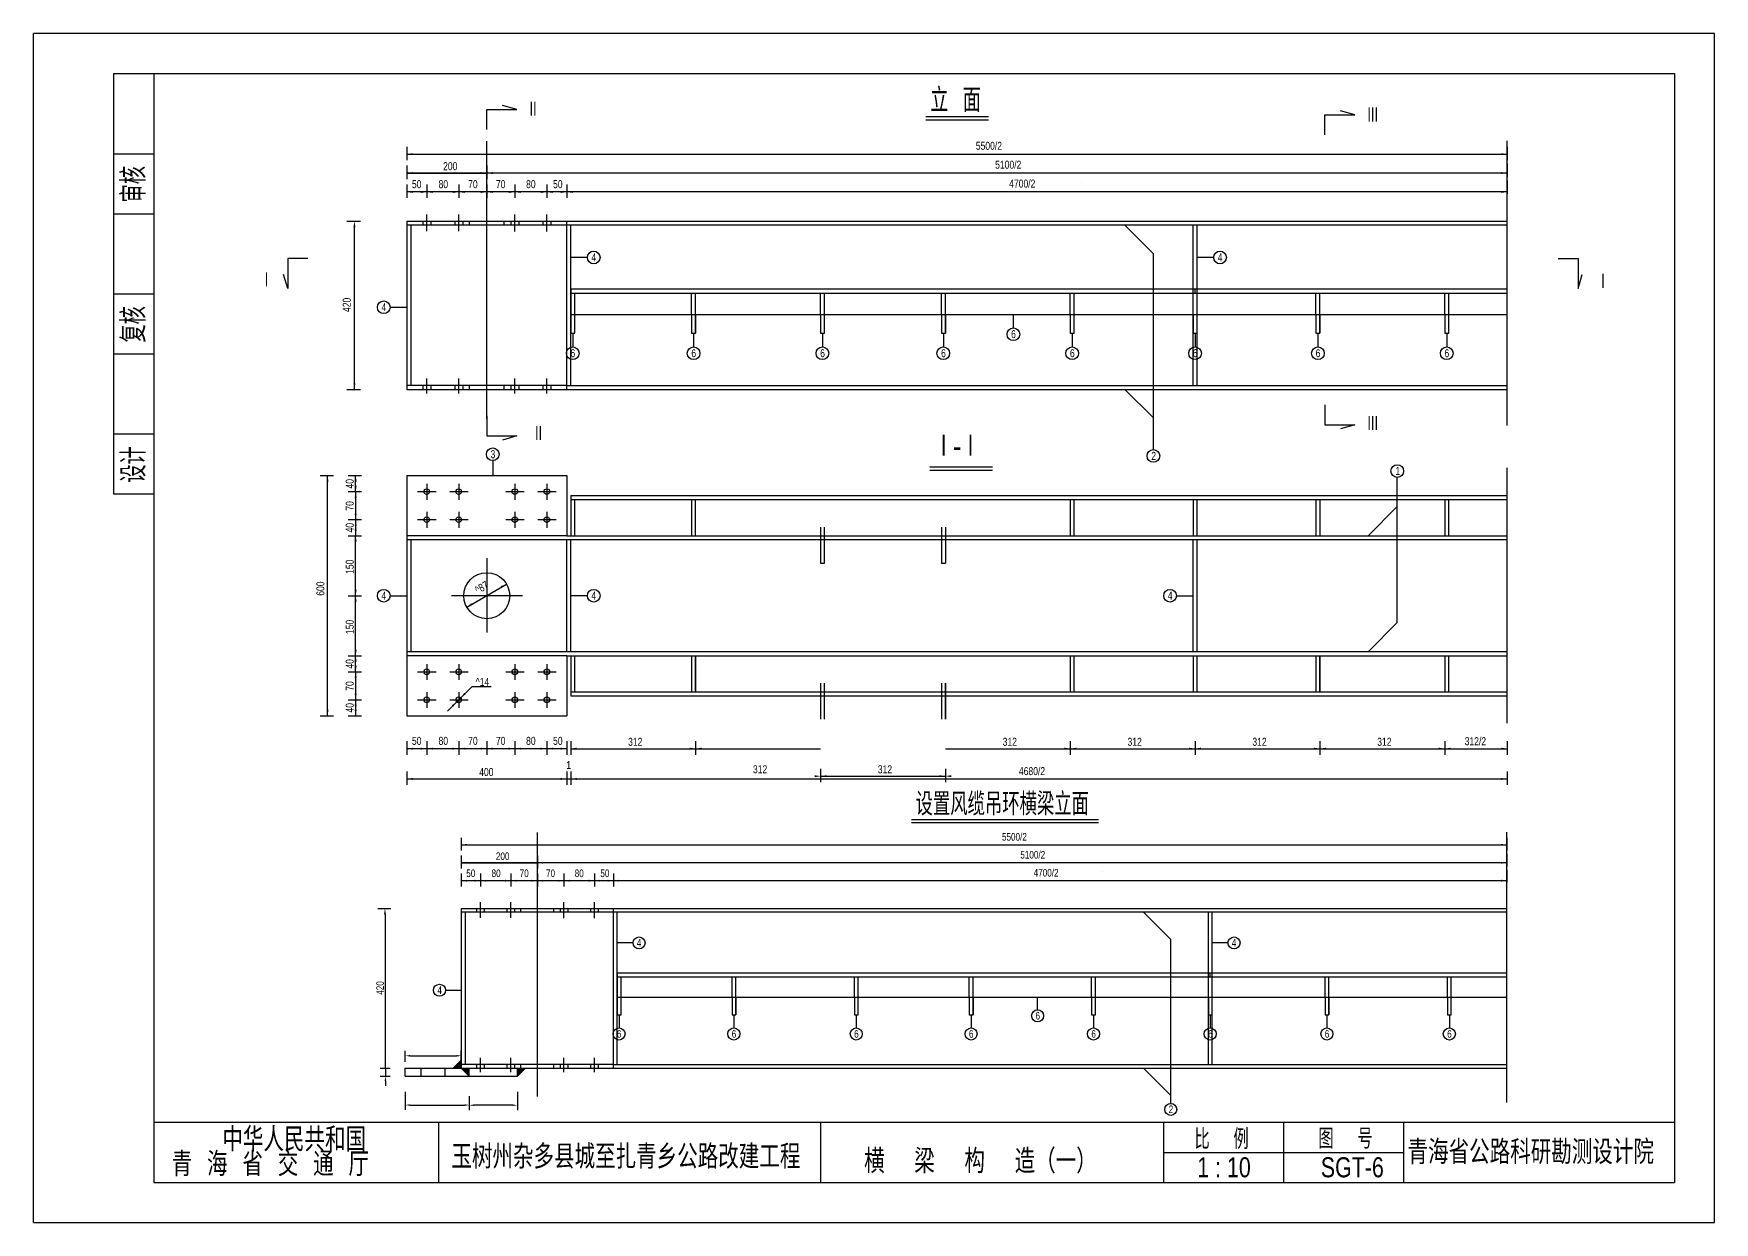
# Model space of a CAD drawing. Extents: x -1031 to 12639, y -595 to 6078.
# Drawn here: x -961 to 3239, y 3108 to 6078 of the extents above; entities that cross this region are included whole.
import ezdxf
from ezdxf.enums import TextEntityAlignment as Align

# ---------------------------------------------------------------- set-up
doc = ezdxf.new("R2010")
doc.units = 0
doc.header["$MEASUREMENT"] = 0
doc.layers.get('0').update_dxf_attribs({"linetype": 'CONTINUOUS'})
doc.layers.get('DEFPOINTS').update_dxf_attribs({"linetype": 'CONTINUOUS'})
doc.layers.add('LAYER2', color=2, linetype='CONTINUOUS')
doc.styles.add('GGX1', font='romanc.shx', dxfattribs={"width": 0.9, "bigfont": 'dk.shx'})
doc.styles.get("Standard").update_dxf_attribs({"font": 'txt.shx', "width": 0.8, "bigfont": 'dk.shx'})
doc.styles.add('STYLE1', font='stxt.shx', dxfattribs={"width": 0.8, "bigfont": 'dk.shx'})
doc.dimstyles.new('JYG', dxfattribs={"dimtxt": 4, "dimasz": 3, "dimexe": 3, "dimexo": 4, "dimgap": 1, "dimtad": 1, "dimtxsty": 'Standard', "dimcen": 2.5, "dimclrd": 2, "dimclre": 2, "dimclrt": 2, "dimadec": 0, "dimazin": 0, "dimtfac": 1, "dimtmove": 0, "dimatfit": 3, "dimfxl": 0, "dimarcsym": 0})

# ---------------------------------------------------------------- blocks, each defined once
blk = doc.blocks.new('*D17')
at = {"color": 2, "lineweight": -2}
for p, q in [((-32.3, 3509.2), (-32.3, 3536.3)), ((107.7, 3509.2), (107.7, 3536.3)), ((-20.3, 3524.3), (95.7, 3524.3))]:
    blk.add_line(p, q, dxfattribs=at)
at = {"color": 2}
for points in [[(-20.3, 3526.3), (-20.3, 3522.3), (-32.3, 3524.3)], [(95.7, 3526.3), (95.7, 3522.3), (107.7, 3524.3)]]:
    blk.add_solid(points, dxfattribs=at)
at = {"layer": 'DEFPOINTS', "color": 0}
for p in [(-32.3, 3493.2), (107.7, 3524.3), (107.7, 3493.2)]:
    blk.add_point(p, dxfattribs=at)
blk = doc.blocks.new('*D18')
at = {"color": 2, "lineweight": -2}
for p, q in [((-32.3, 3434.6), (-32.3, 3389.2)), ((127.7, 3423.2), (127.7, 3389.2)), ((-20.3, 3401.2), (115.7, 3401.2))]:
    blk.add_line(p, q, dxfattribs=at)
at = {"color": 2}
for points in [[(-20.3, 3403.2), (-20.3, 3399.2), (-32.3, 3401.2)], [(115.7, 3403.2), (115.7, 3399.2), (127.7, 3401.2)]]:
    blk.add_solid(points, dxfattribs=at)
at = {"layer": 'DEFPOINTS', "color": 0}
for p in [(-32.3, 3450.6), (127.7, 3439.2), (127.7, 3401.2)]:
    blk.add_point(p, dxfattribs=at)
blk = doc.blocks.new('*D19')
at = {"color": 2, "lineweight": -2}
for p, q in [((-95.5, 3493.2), (-70, 3493.2)), ((-82, 3505.2), (-82, 3517.2)), ((-82, 3493.2), (-82, 3473.2)), ((-95.5, 3473.2), (-70, 3473.2)), ((-82, 3461.2), (-82, 3449.2))]:
    blk.add_line(p, q, dxfattribs=at)
at = {"color": 2}
for points in [[(-84, 3505.2), (-80, 3505.2), (-82, 3493.2)], [(-84, 3461.2), (-80, 3461.2), (-82, 3473.2)]]:
    blk.add_solid(points, dxfattribs=at)
at = {"layer": 'DEFPOINTS', "color": 0}
for p in [(-111.5, 3493.2), (-111.5, 3473.2), (-82, 3473.2)]:
    blk.add_point(p, dxfattribs=at)
blk = doc.blocks.new('*D20')
at = {"color": 2, "lineweight": -2}
for p, q in [((127.7, 3423), (127.7, 3388.7)), ((247.7, 3434.4), (247.7, 3388.7)), ((235.7, 3400.7), (139.7, 3400.7))]:
    blk.add_line(p, q, dxfattribs=at)
at = {"color": 2}
for points in [[(139.7, 3402.7), (139.7, 3398.7), (127.7, 3400.7)], [(235.7, 3402.7), (235.7, 3398.7), (247.7, 3400.7)]]:
    blk.add_solid(points, dxfattribs=at)
at = {"layer": 'DEFPOINTS', "color": 0}
for p in [(247.7, 3450.4), (127.7, 3439), (127.7, 3400.7)]:
    blk.add_point(p, dxfattribs=at)

msp = doc.modelspace()

# ---------------------------------------------------------------- hatches: boundary and pattern name
h = msp.add_hatch()
h.set_pattern_fill('ANSI31', color=1, style=0)
h.set_pattern_definition([(45, (90.58765, -20.61879), (-0.0883883476, 0.0883883476), [])])
h.paths.add_polyline_path([(107.725, 3513.224), (87.725, 3493.224), (107.725, 3493.224)])
h.paths.add_polyline_path([(127.725, 3493.224), (107.725, 3493.224), (127.725, 3473.224)])
h.paths.add_polyline_path([(267.725, 3493.224), (247.725, 3493.224), (247.725, 3473.224)])

# ---------------------------------------------------------------- linework, layer by layer
at = {"color": 2, "linetype": 'Continuous'}
for p, q in [((-961.07, 3108.046), (-961.07, 6078.046)), ((3238.93, 6078.046), (-961.07, 6078.046)), ((3238.93, 3108.046), (3238.93, 6078.046)), ((-961.07, 3108.046), (3238.93, 3108.046))]:
    msp.add_line(p, q, dxfattribs=at)
at = {"linetype": 'Continuous'}
for p, q in [((-761.07, 5978.046), (-761.07, 4928.046)), ((-761.07, 5978.046), (-661.07, 5978.046)), ((-661.07, 5978.046), (-661.07, 5978.046)), ((-761.07, 5778.046), (-661.07, 5778.046)), ((-661.07, 5778.046), (-661.07, 5778.046)), ((-761.07, 5628.046), (-661.07, 5628.046)), ((-661.07, 5628.046), (-661.07, 5628.046)), ((-761.07, 5428.046), (-661.07, 5428.046)), ((-661.07, 5428.046), (-661.07, 5428.046)), ((-761.07, 5278.046), (-661.07, 5278.046)), ((-661.07, 5278.046), (-661.07, 5278.046)), ((-761.07, 5078.046), (-661.07, 5078.046)), ((-661.07, 5078.046), (-661.07, 5078.046)), ((-761.07, 4928.046), (-761.07, 4928.046)), ((-761.07, 4928.046), (-661.07, 4928.046)), ((-661.07, 4928.046), (-661.07, 4928.046)), ((-661.07, 3358.046), (3138.93, 3358.046)), ((51.656, 3208.046), (51.656, 3358.046)), ((51.656, 3358.046), (51.656, 3358.046)), ((908.526, 3358.046), (908.526, 3358.046)), ((1006.292, 3208.046), (1006.292, 3358.046)), ((1862.793, 3208.046), (1862.793, 3358.046)), ((1862.793, 3358.046), (1862.793, 3358.046)), ((2162.793, 3208.046), (2162.793, 3358.046)), ((2162.793, 3358.046), (2162.793, 3358.046)), ((2462.793, 3208.046), (2462.793, 3358.046)), ((2462.793, 3358.046), (2462.793, 3358.046)), ((3138.93, 3358.046), (3138.93, 3358.046)), ((1862.793, 3283.046), (2462.793, 3283.046))]:
    msp.add_line(p, q, dxfattribs=at)
at = {"color": 6}
for p, q in [((-661.07, 5978.046), (-661.07, 3208.046)), ((-661.07, 5978.046), (3138.93, 5978.046)), ((3138.93, 5978.046), (3138.93, 3208.046)), ((-661.07, 3208.046), (3138.93, 3208.046))]:
    msp.add_line(p, q, dxfattribs=at)
at = {"color": 2}
for p, q in [((171.279, 5888.157), (246.279, 5888.157)), ((171.279, 5838.157), (171.279, 5888.157)), ((246.279, 5888.157), (210.848, 5898.697)), ((2340.446, 5874.925), (2305.014, 5885.464)), ((1268.667, 5863.043), (1425.018, 5863.043)), ((2265.446, 5824.925), (2265.446, 5874.925)), ((2265.446, 5874.925), (2340.446, 5874.925)), ((1657.713, 5706.907), (1657.713, 5706.907)), ((-28.721, 5609.309), (2721.279, 5609.309)), ((-28.721, 5609.309), (-28.721, 5189.309)), ((-28.721, 5599.309), (-28.721, 5189.309)), ((371.279, 5599.309), (-28.721, 5599.309)), ((371.279, 5599.309), (371.279, 5609.309)), ((2721.279, 5599.309), (371.279, 5599.309)), ((373.779, 5609.309), (1938.779, 5609.309)), ((373.779, 5609.309), (1938.779, 5609.309)), ((1836.859, 5528.842), (1765.964, 5599.309)), ((1938.779, 5609.309), (2721.279, 5609.309)), ((1938.779, 5609.309), (2721.279, 5609.309)), ((-326.003, 5516.206), (-326.003, 5441.206)), ((-276.003, 5516.206), (-326.003, 5516.206)), ((422.901, 5518.646), (381.279, 5518.646)), ((1836.859, 5528.842), (1836.859, 5038.686)), ((1987.901, 5518.646), (1946.279, 5518.646)), ((2848.306, 5516.206), (2898.306, 5516.206)), ((2898.306, 5516.206), (2898.306, 5441.206)), ((-326.003, 5441.206), (-336.543, 5476.637)), ((2898.306, 5441.206), (2908.846, 5476.637)), ((2721.279, 5439.309), (381.279, 5439.309)), ((381.279, 5439.309), (381.279, 5329.309)), ((1941.279, 5429.309), (1941.279, 5439.309)), ((-70.343, 5394.309), (-28.721, 5394.309)), ((381.279, 5376.309), (2721.279, 5376.309)), ((391.279, 5329.309), (391.279, 5376.309)), ((683.279, 5376.309), (683.279, 5329.309)), ((693.279, 5376.309), (693.279, 5329.309)), ((693.279, 5329.309), (693.279, 5376.309)), ((1005.279, 5376.309), (1005.279, 5329.309)), ((1015.279, 5329.309), (1015.279, 5376.309)), ((1307.279, 5376.309), (1307.279, 5329.309)), ((1317.279, 5329.309), (1317.279, 5376.309)), ((1317.279, 5376.309), (1317.279, 5329.309)), ((1487.182, 5343.348), (1487.182, 5376.309)), ((1629.279, 5376.309), (1629.279, 5329.309)), ((1639.279, 5329.309), (1639.279, 5376.309)), ((1936.279, 5376.309), (1936.279, 5329.309)), ((1946.279, 5329.309), (1946.279, 5376.309)), ((2243.279, 5376.309), (2243.279, 5329.309)), ((2253.279, 5329.309), (2253.279, 5376.309)), ((2253.279, 5376.309), (2253.279, 5329.309)), ((2565.279, 5376.309), (2565.279, 5329.309)), ((2575.279, 5329.309), (2575.279, 5376.309)), ((381.279, 5329.309), (391.279, 5329.309)), ((386.279, 5329.309), (386.279, 5295.671)), ((683.279, 5329.309), (693.279, 5329.309)), ((688.279, 5329.309), (688.279, 5295.671)), ((1005.279, 5329.309), (1015.279, 5329.309)), ((1010.279, 5329.309), (1010.279, 5295.671)), ((1307.279, 5329.309), (1317.279, 5329.309)), ((1312.279, 5329.309), (1312.279, 5295.671)), ((1629.279, 5329.309), (1639.279, 5329.309)), ((1634.279, 5329.309), (1634.279, 5295.671)), ((1936.279, 5329.309), (1946.279, 5329.309)), ((1941.279, 5329.309), (1941.279, 5295.671)), ((2243.279, 5329.309), (2253.279, 5329.309)), ((2248.279, 5329.309), (2248.279, 5295.671)), ((2565.279, 5329.309), (2575.279, 5329.309)), ((2570.279, 5329.309), (2570.279, 5295.671)), ((371.279, 5199.309), (-28.721, 5199.309)), ((-28.721, 5189.309), (2721.279, 5189.309)), ((371.279, 5199.309), (2721.279, 5199.309)), ((371.279, 5189.309), (371.279, 5199.309)), ((1836.859, 5118.842), (1765.964, 5189.309)), ((2265.446, 5150.926), (2265.446, 5100.926)), ((171.279, 5123.246), (171.279, 5073.246)), ((2265.446, 5100.926), (2340.446, 5100.926)), ((2340.446, 5100.926), (2305.014, 5090.386)), ((171.279, 5073.246), (246.279, 5073.246)), ((246.279, 5073.246), (210.848, 5062.706)), ((186.241, 5011.114), (186.241, 4973.717)), ((-156.329, 4933.717), (-156.329, 4973.717)), ((-28.721, 4973.717), (371.279, 4973.717)), ((-28.721, 4973.717), (-28.721, 4373.717)), ((371.279, 4973.717), (371.279, 4823.717)), ((1278.822, 4987.613), (1435.174, 4987.613)), ((2446.111, 4606.968), (2446.111, 4968.935)), ((-156.329, 4933.717), (-156.329, 4863.717)), ((381.279, 4923.717), (2721.279, 4923.717)), ((2446.111, 4896.968), (2373.47, 4823.717)), ((-156.329, 4863.717), (-156.329, 4823.717)), ((-156.329, 4523.717), (-156.329, 4823.717)), ((371.279, 4823.717), (-28.721, 4823.717)), ((2721.279, 4813.717), (-28.721, 4813.717)), ((-18.721, 4813.717), (-18.721, 4533.717)), ((371.279, 4823.717), (2721.279, 4823.717)), ((371.279, 4533.717), (371.279, 4813.717)), ((381.279, 4823.717), (391.279, 4823.717)), ((381.279, 4533.717), (381.279, 4813.717)), ((683.279, 4823.717), (693.279, 4823.717)), ((1629.279, 4823.717), (1639.279, 4823.717)), ((1931.279, 4823.717), (1941.279, 4823.717)), ((1936.279, 4533.717), (1936.279, 4813.717)), ((1941.279, 4823.717), (1951.279, 4823.717)), ((1946.279, 4533.717), (1946.279, 4813.717)), ((2243.279, 4823.717), (2253.279, 4823.717)), ((2565.279, 4823.717), (2575.279, 4823.717)), ((1005.279, 4754.982), (1015.279, 4754.982)), ((1307.279, 4754.982), (1317.279, 4754.982)), ((-70.343, 4673.717), (-28.721, 4673.717)), ((121.196, 4645.458), (220.288, 4702.669)), ((422.901, 4673.717), (381.279, 4673.717)), ((1894.657, 4673.717), (1936.279, 4673.717)), ((2446.111, 4606.968), (2373.47, 4533.717)), ((-156.329, 4483.717), (-156.329, 4523.717)), ((2721.279, 4533.717), (-28.721, 4533.717)), ((371.279, 4523.717), (-28.721, 4523.717)), ((-28.721, 4523.717), (-28.721, 4523.717)), ((371.279, 4523.717), (2721.279, 4523.717)), ((371.279, 4523.717), (371.279, 4373.717)), ((1936.279, 4523.717), (1936.279, 4433.717)), ((1946.279, 4433.717), (1946.279, 4523.717)), ((-156.329, 4483.717), (-156.329, 4413.717)), ((-156.329, 4413.717), (-156.329, 4373.717)), ((72.995, 4385.433), (134.458, 4446.895)), ((134.449, 4446.895), (182.198, 4446.895)), ((381.279, 4423.717), (2721.279, 4423.717)), ((-28.721, 4373.717), (371.279, 4373.717)), ((371.313, 4291.566), (-28.754, 4291.566)), ((381.279, 4215.923), (2721.279, 4215.923)), ((1232.642, 4106.906), (1699.719, 4106.906)), ((1709.838, 3984.942), (1709.838, 3984.942)), ((107.725, 3892.224), (2720.225, 3892.224)), ((107.725, 3892.224), (107.725, 3493.224)), ((107.725, 3882.724), (107.725, 3493.224)), ((487.725, 3882.724), (107.725, 3882.724)), ((487.725, 3882.724), (487.725, 3892.224)), ((2720.225, 3882.724), (487.725, 3882.724)), ((490.1, 3892.224), (1976.85, 3892.224)), ((490.1, 3892.224), (1976.85, 3892.224)), ((1880.026, 3815.781), (1812.676, 3882.724)), ((1976.85, 3892.224), (2720.225, 3892.224)), ((1976.85, 3892.224), (2720.225, 3892.224)), ((536.766, 3806.094), (497.225, 3806.094)), ((1880.026, 3815.781), (1880.026, 3405.356)), ((2023.516, 3806.094), (1983.975, 3806.094)), ((2720.225, 3730.724), (497.225, 3730.724)), ((497.225, 3730.724), (497.225, 3626.224)), ((1979.225, 3721.224), (1979.225, 3730.724)), ((68.185, 3687.974), (107.725, 3687.974)), ((497.225, 3670.874), (2720.225, 3670.874)), ((506.725, 3626.224), (506.725, 3670.874)), ((784.125, 3670.874), (784.125, 3626.224)), ((793.625, 3670.874), (793.625, 3626.224)), ((793.625, 3626.224), (793.625, 3670.874)), ((1090.025, 3670.874), (1090.025, 3626.224)), ((1099.525, 3626.224), (1099.525, 3670.874)), ((1376.925, 3670.874), (1376.925, 3626.224)), ((1386.425, 3626.224), (1386.425, 3670.874)), ((1386.425, 3670.874), (1386.425, 3626.224)), ((1547.833, 3639.561), (1547.833, 3670.874)), ((1682.825, 3670.874), (1682.825, 3626.224)), ((1692.325, 3626.224), (1692.325, 3670.874)), ((1974.475, 3670.874), (1974.475, 3626.224)), ((1983.975, 3626.224), (1983.975, 3670.874)), ((2266.125, 3670.874), (2266.125, 3626.224)), ((2275.625, 3626.224), (2275.625, 3670.874)), ((2275.625, 3670.874), (2275.625, 3626.224)), ((2572.025, 3670.874), (2572.025, 3626.224)), ((2581.525, 3626.224), (2581.525, 3670.874)), ((497.225, 3626.224), (506.725, 3626.224)), ((501.975, 3626.224), (501.975, 3594.268)), ((784.125, 3626.224), (793.625, 3626.224)), ((788.875, 3626.224), (788.875, 3594.268)), ((1090.025, 3626.224), (1099.525, 3626.224)), ((1094.775, 3626.224), (1094.775, 3594.268)), ((1376.925, 3626.224), (1386.425, 3626.224)), ((1381.675, 3626.224), (1381.675, 3594.268)), ((1682.825, 3626.224), (1692.325, 3626.224)), ((1687.575, 3626.224), (1687.575, 3594.268)), ((1974.475, 3626.224), (1983.975, 3626.224)), ((1979.225, 3626.224), (1979.225, 3594.268)), ((2266.125, 3626.224), (2275.625, 3626.224)), ((2270.875, 3626.224), (2270.875, 3594.268)), ((2572.025, 3626.224), (2581.525, 3626.224)), ((2576.775, 3626.224), (2576.775, 3594.268)), ((7.725, 3473.224), (7.725, 3493.224)), ((67.725, 3473.224), (67.725, 3493.224)), ((487.725, 3502.724), (107.725, 3502.724)), ((107.725, 3493.224), (2720.225, 3493.224)), ((487.725, 3502.724), (2720.225, 3502.724)), ((487.725, 3493.224), (487.725, 3502.724)), ((1880.026, 3426.281), (1812.676, 3493.224))]:
    msp.add_line(p, q, dxfattribs=at)
for p, q in [((1268.667, 5871.188), (1425.018, 5871.188)), ((1278.822, 4995.758), (1435.174, 4995.758)), ((1232.642, 4114.644), (1699.719, 4114.644))]:
    msp.add_line(p, q)
at = {"color": 3}
for p, q in [((171.279, 5115.094), (171.279, 5809.269)), ((2721.279, 5099.327), (2721.279, 5810.02)), ((21.279, 5584.495), (21.279, 5626.344)), ((101.279, 5584.495), (101.279, 5626.344)), ((241.279, 5584.076), (241.279, 5626.344)), ((321.279, 5584.076), (321.279, 5626.344)), ((21.279, 5178.723), (21.279, 5216.266)), ((101.279, 5178.723), (101.279, 5216.266)), ((241.279, 5178.723), (241.279, 5216.266)), ((321.279, 5178.723), (321.279, 5216.266)), ((2721.279, 4354.901), (2721.279, 4993.211)), ((-1.405, 4933.717), (44.499, 4933.717)), ((21.279, 4952.905), (21.279, 4913.641)), ((78.595, 4933.717), (124.499, 4933.717)), ((101.279, 4952.905), (101.279, 4913.641)), ((218.595, 4933.717), (264.499, 4933.717)), ((241.279, 4952.905), (241.279, 4913.641)), ((298.595, 4933.717), (344.499, 4933.717)), ((321.279, 4952.905), (321.279, 4913.641)), ((21.279, 4882.905), (21.279, 4843.641)), ((101.279, 4882.905), (101.279, 4843.641)), ((241.279, 4882.905), (241.279, 4843.641)), ((321.279, 4882.905), (321.279, 4843.641)), ((-1.405, 4863.717), (44.499, 4863.717)), ((78.595, 4863.717), (124.499, 4863.717)), ((218.595, 4863.717), (264.499, 4863.717)), ((298.595, 4863.717), (344.499, 4863.717)), ((171.279, 4767.158), (171.279, 4582.085)), ((260.629, 4673.717), (82.907, 4673.717)), ((21.279, 4502.905), (21.279, 4463.641)), ((101.279, 4502.905), (101.279, 4463.641)), ((241.279, 4502.905), (241.279, 4463.641)), ((321.279, 4502.905), (321.279, 4463.641)), ((-1.405, 4483.717), (44.499, 4483.717)), ((78.595, 4483.717), (124.499, 4483.717)), ((218.595, 4483.717), (264.499, 4483.717)), ((298.595, 4483.717), (344.499, 4483.717)), ((-1.405, 4413.717), (44.499, 4413.717)), ((21.279, 4432.905), (21.279, 4393.641)), ((78.595, 4413.717), (124.499, 4413.717)), ((101.279, 4432.905), (101.279, 4393.641)), ((218.595, 4413.717), (264.499, 4413.717)), ((241.279, 4432.905), (241.279, 4393.641)), ((298.595, 4413.717), (344.499, 4413.717)), ((321.279, 4432.905), (321.279, 4393.641)), ((297.725, 3422.72), (297.725, 4082.186)), ((2720.225, 3407.741), (2720.225, 4082.899)), ((155.225, 3868.651), (155.225, 3908.408)), ((231.225, 3868.651), (231.225, 3908.408)), ((364.225, 3868.253), (364.225, 3908.408)), ((440.225, 3868.253), (440.225, 3908.408)), ((155.225, 3483.168), (155.225, 3518.833)), ((231.225, 3483.168), (231.225, 3518.833)), ((364.225, 3483.168), (364.225, 3518.833)), ((440.225, 3483.168), (440.225, 3518.833))]:
    msp.add_line(p, q, dxfattribs=at)
at = {"color": 2, "linetype": 'ByBlock'}
for p, q in [((-28.754, 5795.596), (-28.754, 5761.885)), ((-28.754, 5776.885), (2721.279, 5776.885)), ((2721.279, 5795.596), (2721.279, 5761.885)), ((2721.279, 5795.596), (2721.279, 5761.885)), ((-28.754, 5748.371), (-28.754, 5714.66)), ((2721.279, 5729.66), (-28.754, 5729.66)), ((-28.754, 5729.66), (171.279, 5729.66)), ((171.279, 5748.371), (171.279, 5714.66)), ((171.279, 5748.371), (171.279, 5714.66)), ((2721.279, 5753.371), (2721.279, 5719.66)), ((2721.279, 5753.371), (2721.279, 5719.66)), ((-28.754, 5701.146), (-28.754, 5667.435)), ((2721.279, 5682.435), (-28.754, 5682.435)), ((21.279, 5701.146), (21.279, 5667.435)), ((101.279, 5701.146), (101.279, 5667.435)), ((171.279, 5701.146), (171.279, 5667.435)), ((171.279, 5701.146), (171.279, 5667.435)), ((241.279, 5701.146), (241.279, 5667.435)), ((321.279, 5701.146), (321.279, 5667.435)), ((371.313, 5701.146), (371.313, 5667.435)), ((2721.279, 5711.146), (2721.279, 5677.435)), ((2721.279, 5711.146), (2721.279, 5677.435)), ((-178.122, 5609.309), (-144.411, 5609.309)), ((-178.122, 5609.309), (-144.411, 5609.309)), ((-159.411, 5189.309), (-159.411, 5594.309)), ((-178.122, 5189.309), (-144.411, 5189.309)), ((-178.122, 5189.309), (-144.411, 5189.309)), ((-245.294, 4973.717), (-211.583, 4973.717)), ((-245.294, 4973.717), (-211.583, 4973.717)), ((-226.583, 4373.717), (-226.583, 4973.717)), ((-175.04, 4973.717), (-141.329, 4973.717)), ((-175.04, 4973.717), (-141.329, 4973.717)), ((-175.04, 4933.717), (-141.329, 4933.717)), ((-175.04, 4933.717), (-141.329, 4933.717)), ((-175.04, 4863.717), (-141.329, 4863.717)), ((-175.04, 4863.717), (-141.329, 4863.717)), ((-175.04, 4823.717), (-141.329, 4823.717)), ((-175.04, 4823.717), (-141.329, 4823.717)), ((-175.04, 4673.717), (-141.329, 4673.717)), ((-175.04, 4673.717), (-141.329, 4673.717)), ((-175.04, 4673.717), (-141.329, 4673.717)), ((-175.04, 4673.717), (-141.329, 4673.717)), ((-175.04, 4523.717), (-141.329, 4523.717)), ((-175.04, 4523.717), (-141.329, 4523.717)), ((-175.04, 4523.717), (-141.329, 4523.717)), ((-175.04, 4523.717), (-141.329, 4523.717)), ((-175.04, 4483.717), (-141.329, 4483.717)), ((-175.04, 4483.717), (-141.329, 4483.717)), ((-175.04, 4413.717), (-141.329, 4413.717)), ((-175.04, 4413.717), (-141.329, 4413.717)), ((-245.294, 4373.717), (-211.583, 4373.717)), ((-245.294, 4373.717), (-211.583, 4373.717)), ((-175.04, 4373.717), (-141.329, 4373.717)), ((-175.04, 4373.717), (-141.329, 4373.717)), ((-28.754, 4310.277), (-28.754, 4276.566)), ((21.279, 4310.277), (21.279, 4276.566)), ((101.279, 4310.277), (101.279, 4276.566)), ((171.279, 4310.277), (171.279, 4276.566)), ((171.279, 4310.277), (171.279, 4276.566)), ((241.279, 4310.277), (241.279, 4276.566)), ((321.279, 4310.277), (321.279, 4276.566)), ((371.313, 4310.277), (371.313, 4276.566)), ((381.279, 4310.277), (381.279, 4276.566)), ((381.279, 4310.277), (381.279, 4276.566)), ((381.279, 4310.277), (381.279, 4276.566)), ((381.279, 4291.566), (693.279, 4291.566)), ((693.279, 4310.277), (693.279, 4276.566)), ((693.279, 4310.277), (693.279, 4276.566)), ((693.279, 4310.277), (693.279, 4276.566)), ((693.279, 4291.566), (1005.279, 4291.566)), ((1317.279, 4291.566), (1629.279, 4291.566)), ((1629.279, 4310.277), (1629.279, 4276.566)), ((1629.279, 4310.277), (1629.279, 4276.566)), ((1629.279, 4310.277), (1629.279, 4276.566)), ((1629.279, 4291.566), (1941.279, 4291.566)), ((1941.279, 4310.277), (1941.279, 4276.566)), ((1941.279, 4310.277), (1941.279, 4276.566)), ((1941.279, 4310.277), (1941.279, 4276.566)), ((1941.279, 4291.566), (2253.279, 4291.566)), ((2253.279, 4310.277), (2253.279, 4276.566)), ((2253.279, 4310.277), (2253.279, 4276.566)), ((2253.279, 4310.277), (2253.279, 4276.566)), ((2253.279, 4291.566), (2565.279, 4291.566)), ((2565.279, 4310.277), (2565.279, 4276.566)), ((2565.279, 4310.277), (2565.279, 4276.566)), ((2565.279, 4310.277), (2565.279, 4276.566)), ((2565.279, 4291.566), (2721.279, 4291.566)), ((2721.279, 4310.277), (2721.279, 4276.566)), ((2721.279, 4310.277), (2721.279, 4276.566)), ((-28.721, 4234.634), (-28.721, 4200.923)), ((-28.721, 4215.923), (381.279, 4215.923)), ((371.279, 4234.634), (371.279, 4200.923)), ((381.279, 4234.634), (381.279, 4200.923)), ((1005.279, 4241.542), (1005.279, 4207.832)), ((1005.279, 4241.542), (1005.279, 4207.832)), ((1005.279, 4241.542), (1005.279, 4207.832)), ((1005.279, 4222.832), (1317.279, 4222.832)), ((1317.279, 4241.542), (1317.279, 4207.832)), ((1317.279, 4241.542), (1317.279, 4207.832)), ((1317.279, 4241.542), (1317.279, 4207.832)), ((2721.279, 4234.634), (2721.279, 4200.923)), ((2721.279, 4234.634), (2721.279, 4200.923)), ((107.693, 4069.196), (107.693, 4037.171)), ((107.693, 4051.421), (2720.225, 4051.421)), ((2720.225, 4069.196), (2720.225, 4037.171)), ((2720.225, 4069.196), (2720.225, 4037.171)), ((107.693, 4024.333), (107.693, 3992.308)), ((2720.225, 4006.558), (107.693, 4006.558)), ((107.693, 4006.558), (297.725, 4006.558)), ((297.725, 4024.333), (297.725, 3992.308)), ((297.725, 4024.333), (297.725, 3992.308)), ((2720.225, 4029.083), (2720.225, 3997.058)), ((2720.225, 4029.083), (2720.225, 3997.058)), ((107.693, 3979.47), (107.693, 3947.444)), ((2720.225, 3961.694), (107.693, 3961.694)), ((155.225, 3979.47), (155.225, 3947.444)), ((231.225, 3979.47), (231.225, 3947.444)), ((297.725, 3979.47), (297.725, 3947.444)), ((297.725, 3979.47), (297.725, 3947.444)), ((364.225, 3979.47), (364.225, 3947.444)), ((440.225, 3979.47), (440.225, 3947.444)), ((487.758, 3979.47), (487.758, 3947.444)), ((2720.225, 3988.97), (2720.225, 3956.944)), ((2720.225, 3988.97), (2720.225, 3956.944)), ((-100.819, 3892.224), (-68.794, 3892.224)), ((-100.819, 3892.224), (-68.794, 3892.224)), ((-82.038, 3493.224), (-82.038, 3877.974)), ((-14.206, 3493.224), (17.82, 3493.224)), ((-14.206, 3493.224), (17.82, 3493.224))]:
    msp.add_line(p, q, dxfattribs=at)
at = {"color": 1}
for p, q in [((-18.721, 5599.309), (-18.721, 5199.309)), ((11.279, 5609.309), (11.279, 5599.309)), ((31.279, 5609.309), (31.279, 5599.309)), ((91.279, 5609.309), (91.279, 5599.309)), ((111.279, 5609.309), (111.279, 5599.309)), ((127.779, 5599.309), (127.779, 5609.309)), ((214.779, 5599.309), (214.779, 5609.309)), ((231.279, 5609.309), (231.279, 5599.309)), ((251.279, 5609.309), (251.279, 5599.309)), ((311.279, 5609.309), (311.279, 5599.309)), ((331.279, 5609.309), (331.279, 5599.309)), ((371.279, 5199.309), (371.279, 5599.309)), ((381.279, 5199.309), (381.279, 5599.309)), ((1936.279, 5199.309), (1936.279, 5599.309)), ((1946.279, 5199.309), (1946.279, 5599.309)), ((381.279, 5429.309), (2721.279, 5429.309)), ((391.279, 5376.309), (391.279, 5429.309)), ((683.279, 5376.309), (683.279, 5429.309)), ((693.279, 5376.309), (693.279, 5429.309)), ((1005.279, 5376.309), (1005.279, 5429.309)), ((1015.279, 5376.309), (1015.279, 5429.309)), ((1307.279, 5376.309), (1307.279, 5429.309)), ((1317.279, 5376.309), (1317.279, 5429.309)), ((1629.279, 5376.309), (1629.279, 5429.309)), ((1639.279, 5376.309), (1639.279, 5429.309)), ((2243.279, 5376.309), (2243.279, 5429.309)), ((2253.279, 5376.309), (2253.279, 5429.309)), ((2565.279, 5376.309), (2565.279, 5429.309)), ((2575.279, 5376.309), (2575.279, 5429.309)), ((11.279, 5199.309), (11.279, 5189.309)), ((31.279, 5199.309), (31.279, 5189.309)), ((91.279, 5199.309), (91.279, 5189.309)), ((111.279, 5199.309), (111.279, 5189.309)), ((127.779, 5189.309), (127.779, 5199.309)), ((214.779, 5189.309), (214.779, 5199.309)), ((231.279, 5199.309), (231.279, 5189.309)), ((251.279, 5199.309), (251.279, 5189.309)), ((311.279, 5199.309), (311.279, 5189.309)), ((331.279, 5199.309), (331.279, 5189.309)), ((381.279, 4923.717), (381.279, 4823.717)), ((381.279, 4923.717), (381.279, 4823.717)), ((381.279, 4913.717), (2721.279, 4913.717)), ((391.279, 4823.717), (391.279, 4913.717)), ((683.279, 4913.717), (683.279, 4823.717)), ((693.279, 4823.717), (693.279, 4913.717)), ((1629.279, 4913.717), (1629.279, 4823.717)), ((1639.279, 4823.717), (1639.279, 4913.717)), ((1936.279, 4913.717), (1936.279, 4823.717)), ((1946.279, 4823.717), (1946.279, 4913.717)), ((2243.279, 4913.717), (2243.279, 4823.717)), ((2253.279, 4913.717), (2253.279, 4823.717)), ((2565.279, 4913.717), (2565.279, 4823.717)), ((2575.279, 4823.717), (2575.279, 4913.717)), ((1005.279, 4844.982), (1005.279, 4754.982)), ((1015.279, 4754.982), (1015.279, 4844.982)), ((1307.279, 4844.982), (1307.279, 4754.982)), ((1317.279, 4844.982), (1317.279, 4754.982)), ((381.279, 4523.717), (381.279, 4423.717)), ((381.279, 4523.717), (381.279, 4423.717)), ((391.279, 4433.717), (391.279, 4523.717)), ((683.279, 4523.717), (683.279, 4433.717)), ((693.279, 4433.717), (693.279, 4523.717)), ((693.279, 4523.717), (693.279, 4433.717)), ((1629.279, 4523.717), (1629.279, 4433.717)), ((1639.279, 4433.717), (1639.279, 4523.717)), ((2243.279, 4523.717), (2243.279, 4433.717)), ((2253.279, 4523.717), (2253.279, 4433.717)), ((2253.279, 4433.717), (2253.279, 4523.717)), ((2565.279, 4523.717), (2565.279, 4433.717)), ((2575.279, 4433.717), (2575.279, 4523.717)), ((1005.279, 4454.982), (1005.279, 4364.982)), ((1015.279, 4364.982), (1015.279, 4454.982)), ((1307.279, 4454.982), (1307.279, 4364.982)), ((1317.279, 4454.982), (1317.279, 4364.982)), ((1317.279, 4364.982), (1317.279, 4454.982)), ((381.279, 4433.717), (2721.279, 4433.717)), ((117.225, 3882.724), (117.225, 3502.724)), ((145.725, 3892.224), (145.725, 3882.724)), ((164.725, 3892.224), (164.725, 3882.724)), ((221.725, 3892.224), (221.725, 3882.724)), ((240.725, 3892.224), (240.725, 3882.724)), ((256.4, 3882.724), (256.4, 3892.224)), ((339.05, 3882.724), (339.05, 3892.224)), ((354.725, 3892.224), (354.725, 3882.724)), ((373.725, 3892.224), (373.725, 3882.724)), ((430.725, 3892.224), (430.725, 3882.724)), ((449.725, 3892.224), (449.725, 3882.724)), ((487.725, 3502.724), (487.725, 3882.724)), ((497.225, 3502.724), (497.225, 3882.724)), ((1974.475, 3502.724), (1974.475, 3882.724)), ((1983.975, 3502.724), (1983.975, 3882.724)), ((497.225, 3721.224), (2720.225, 3721.224)), ((506.725, 3670.874), (506.725, 3721.224)), ((784.125, 3670.874), (784.125, 3721.224)), ((793.625, 3670.874), (793.625, 3721.224)), ((1090.025, 3670.874), (1090.025, 3721.224)), ((1099.525, 3670.874), (1099.525, 3721.224)), ((1376.925, 3670.874), (1376.925, 3721.224)), ((1386.425, 3670.874), (1386.425, 3721.224)), ((1682.825, 3670.874), (1682.825, 3721.224)), ((1692.325, 3670.874), (1692.325, 3721.224)), ((2266.125, 3670.874), (2266.125, 3721.224)), ((2275.625, 3670.874), (2275.625, 3721.224)), ((2572.025, 3670.874), (2572.025, 3721.224)), ((2581.525, 3670.874), (2581.525, 3721.224)), ((107.725, 3513.224), (87.725, 3493.224)), ((107.725, 3493.224), (127.725, 3473.224)), ((145.725, 3502.724), (145.725, 3493.224)), ((164.725, 3502.724), (164.725, 3493.224)), ((221.725, 3502.724), (221.725, 3493.224)), ((240.725, 3502.724), (240.725, 3493.224)), ((256.4, 3493.224), (256.4, 3502.724)), ((339.05, 3493.224), (339.05, 3502.724)), ((354.725, 3502.724), (354.725, 3493.224)), ((373.725, 3502.724), (373.725, 3493.224)), ((430.725, 3502.724), (430.725, 3493.224)), ((449.725, 3502.724), (449.725, 3493.224))]:
    msp.add_line(p, q, dxfattribs=at)
at = {"color": 7}
for p, q in [((-32.275, 3493.224), (247.725, 3493.224)), ((-32.275, 3473.224), (-32.275, 3493.224)), ((127.725, 3473.224), (127.725, 3493.224)), ((247.725, 3473.224), (267.725, 3493.224)), ((247.725, 3473.224), (247.725, 3493.224)), ((-32.275, 3473.224), (247.725, 3473.224))]:
    msp.add_line(p, q, dxfattribs=at)
at = {"color": 2}
for centre, radius in [((438.741, 5518.696), 15.84), ((2003.741, 5518.696), 15.84), ((-86.182, 5394.36), 15.84), ((1487.182, 5327.069), 15.84), ((386.114, 5279.314), 15.84), ((688.114, 5279.314), 15.84), ((1010.114, 5279.314), 15.84), ((1312.114, 5279.314), 15.84), ((1634.114, 5279.314), 15.84), ((1941.114, 5279.314), 15.84), ((2248.114, 5279.314), 15.84), ((2570.114, 5279.314), 15.84), ((186.241, 5026.954), 15.84), ((1837.217, 5022.85), 15.84), ((2446.469, 4985.168), 15.84), ((21.279, 4933.717), 7), ((101.279, 4933.717), 7), ((241.279, 4933.717), 7), ((321.279, 4933.717), 7), ((21.279, 4863.717), 7), ((101.279, 4863.717), 7), ((241.279, 4863.717), 7), ((321.279, 4863.717), 7), ((171.279, 4673.717), 57.5), ((-86.182, 4673.767), 15.84), ((438.741, 4673.767), 15.84), ((1878.818, 4673.767), 15.84), ((21.279, 4483.717), 7), ((101.279, 4483.717), 7), ((241.279, 4483.717), 7), ((321.279, 4483.717), 7), ((21.279, 4413.717), 7), ((101.279, 4413.717), 7), ((241.279, 4413.717), 7), ((321.279, 4413.717), 7), ((551.814, 3806.142), 15.048), ((2038.564, 3806.142), 15.048), ((53.137, 3688.022), 15.048), ((1547.833, 3624.096), 15.048), ((501.818, 3578.729), 15.048), ((788.718, 3578.729), 15.048), ((1094.618, 3578.729), 15.048), ((1381.518, 3578.729), 15.048), ((1687.418, 3578.729), 15.048), ((1979.068, 3578.729), 15.048), ((2270.718, 3578.729), 15.048), ((2576.618, 3578.729), 15.048), ((1880.366, 3390.312), 15.048)]:
    msp.add_circle(centre, radius, dxfattribs=at)
at = {"color": 2, "linetype": 'ByBlock'}
for points in [[(-13.754, 5779.385), (-13.754, 5774.385), (-28.754, 5776.885)], [(2706.279, 5779.385), (2706.279, 5774.385), (2721.279, 5776.885)], [(-13.754, 5732.16), (-13.754, 5727.16), (-28.754, 5729.66)], [(156.279, 5732.16), (156.279, 5727.16), (171.279, 5729.66)], [(186.279, 5732.16), (186.279, 5727.16), (171.279, 5729.66)], [(2706.279, 5732.16), (2706.279, 5727.16), (2721.279, 5729.66)], [(-13.754, 5684.935), (-13.754, 5679.935), (-28.754, 5682.435)], [(6.246, 5684.935), (6.246, 5679.935), (21.246, 5682.435)], [(36.279, 5684.935), (36.279, 5679.935), (21.279, 5682.435)], [(86.279, 5684.935), (86.279, 5679.935), (101.279, 5682.435)], [(116.279, 5684.935), (116.279, 5679.935), (101.279, 5682.435)], [(156.279, 5684.935), (156.279, 5679.935), (171.279, 5682.435)], [(186.279, 5684.935), (186.279, 5679.935), (171.279, 5682.435)], [(226.279, 5684.935), (226.279, 5679.935), (241.279, 5682.435)], [(256.279, 5684.935), (256.279, 5679.935), (241.279, 5682.435)], [(306.279, 5684.935), (306.279, 5679.935), (321.279, 5682.435)], [(336.313, 5684.935), (336.313, 5679.935), (321.313, 5682.435)], [(356.313, 5684.935), (356.313, 5679.935), (371.313, 5682.435)], [(386.347, 5684.935), (386.347, 5679.935), (371.347, 5682.435)], [(2706.279, 5684.935), (2706.279, 5679.935), (2721.279, 5682.435)], [(-161.911, 5594.309), (-156.911, 5594.309), (-159.411, 5609.309)], [(-161.911, 5204.309), (-156.911, 5204.309), (-159.411, 5189.309)], [(-229.083, 4958.717), (-224.083, 4958.717), (-226.583, 4973.717)], [(-158.829, 4958.717), (-153.829, 4958.717), (-156.329, 4973.717)], [(-158.829, 4948.717), (-153.829, 4948.717), (-156.329, 4933.717)], [(-158.829, 4918.717), (-153.829, 4918.717), (-156.329, 4933.717)], [(-158.829, 4878.717), (-153.829, 4878.717), (-156.329, 4863.717)], [(-158.829, 4848.717), (-153.829, 4848.717), (-156.329, 4863.717)], [(-158.829, 4838.717), (-153.829, 4838.717), (-156.329, 4823.717)], [(-158.829, 4808.717), (-153.829, 4808.717), (-156.329, 4823.717)], [(-158.829, 4688.717), (-153.829, 4688.717), (-156.329, 4673.717)], [(-158.829, 4658.717), (-153.829, 4658.717), (-156.329, 4673.717)], [(206.048, 4697.334), (208.548, 4693.004), (220.288, 4702.669)], [(132.937, 4655.123), (135.437, 4650.793), (121.196, 4645.458)], [(-158.829, 4538.717), (-153.829, 4538.717), (-156.329, 4523.717)], [(-158.829, 4508.717), (-153.829, 4508.717), (-156.329, 4523.717)], [(-158.829, 4498.717), (-153.829, 4498.717), (-156.329, 4483.717)], [(-158.829, 4468.717), (-153.829, 4468.717), (-156.329, 4483.717)], [(-158.829, 4428.717), (-153.829, 4428.717), (-156.329, 4413.717)], [(-158.829, 4398.717), (-153.829, 4398.717), (-156.329, 4413.717)], [(115.068, 4431.041), (118.604, 4427.505), (106.229, 4418.667)], [(-229.083, 4388.717), (-224.083, 4388.717), (-226.583, 4373.717)], [(-158.829, 4388.717), (-153.829, 4388.717), (-156.329, 4373.717)], [(83.955, 4399.928), (87.491, 4396.393), (96.33, 4408.767)], [(-13.754, 4294.066), (-13.754, 4289.066), (-28.754, 4291.566)], [(6.246, 4294.066), (6.246, 4289.066), (21.246, 4291.566)], [(36.279, 4294.066), (36.279, 4289.066), (21.279, 4291.566)], [(86.279, 4294.066), (86.279, 4289.066), (101.279, 4291.566)], [(116.279, 4294.066), (116.279, 4289.066), (101.279, 4291.566)], [(156.279, 4294.066), (156.279, 4289.066), (171.279, 4291.566)], [(186.279, 4294.066), (186.279, 4289.066), (171.279, 4291.566)], [(226.279, 4294.066), (226.279, 4289.066), (241.279, 4291.566)], [(256.279, 4294.066), (256.279, 4289.066), (241.279, 4291.566)], [(306.279, 4294.066), (306.279, 4289.066), (321.279, 4291.566)], [(336.313, 4294.066), (336.313, 4289.066), (321.313, 4291.566)], [(356.313, 4294.066), (356.313, 4289.066), (371.313, 4291.566)], [(396.279, 4294.066), (396.279, 4289.066), (381.279, 4291.566)], [(678.279, 4294.066), (678.279, 4289.066), (693.279, 4291.566)], [(708.279, 4294.066), (708.279, 4289.066), (693.279, 4291.566)], [(1614.279, 4294.066), (1614.279, 4289.066), (1629.279, 4291.566)], [(1644.279, 4294.066), (1644.279, 4289.066), (1629.279, 4291.566)], [(1926.279, 4294.066), (1926.279, 4289.066), (1941.279, 4291.566)], [(1956.279, 4294.066), (1956.279, 4289.066), (1941.279, 4291.566)], [(2238.279, 4294.066), (2238.279, 4289.066), (2253.279, 4291.566)], [(2268.279, 4294.066), (2268.279, 4289.066), (2253.279, 4291.566)], [(2550.279, 4294.066), (2550.279, 4289.066), (2565.279, 4291.566)], [(2580.279, 4294.066), (2580.279, 4289.066), (2565.279, 4291.566)], [(2706.279, 4294.066), (2706.279, 4289.066), (2721.279, 4291.566)], [(-13.721, 4218.423), (-13.721, 4213.423), (-28.721, 4215.923)], [(356.279, 4218.423), (356.279, 4213.423), (371.279, 4215.923)], [(396.279, 4218.423), (396.279, 4213.423), (381.279, 4215.923)], [(990.279, 4225.332), (990.279, 4220.332), (1005.279, 4222.832)], [(1020.279, 4225.332), (1020.279, 4220.332), (1005.279, 4222.832)], [(1302.279, 4225.332), (1302.279, 4220.332), (1317.279, 4222.832)], [(1332.279, 4225.332), (1332.279, 4220.332), (1317.279, 4222.832)], [(2706.279, 4218.423), (2706.279, 4213.423), (2721.279, 4215.923)], [(121.943, 4053.796), (121.943, 4049.046), (107.693, 4051.421)], [(2705.975, 4053.796), (2705.975, 4049.046), (2720.225, 4051.421)], [(121.943, 4008.933), (121.943, 4004.183), (107.693, 4006.558)], [(283.475, 4008.933), (283.475, 4004.183), (297.725, 4006.558)], [(311.975, 4008.933), (311.975, 4004.183), (297.725, 4006.558)], [(2705.975, 4008.933), (2705.975, 4004.183), (2720.225, 4006.558)], [(121.943, 3964.069), (121.943, 3959.319), (107.693, 3961.694)], [(140.943, 3964.069), (140.943, 3959.319), (155.193, 3961.694)], [(169.475, 3964.069), (169.475, 3959.319), (155.225, 3961.694)], [(216.975, 3964.069), (216.975, 3959.319), (231.225, 3961.694)], [(245.475, 3964.069), (245.475, 3959.319), (231.225, 3961.694)], [(283.475, 3964.069), (283.475, 3959.319), (297.725, 3961.694)], [(311.975, 3964.069), (311.975, 3959.319), (297.725, 3961.694)], [(349.975, 3964.069), (349.975, 3959.319), (364.225, 3961.694)], [(378.475, 3964.069), (378.475, 3959.319), (364.225, 3961.694)], [(425.975, 3964.069), (425.975, 3959.319), (440.225, 3961.694)], [(454.508, 3964.069), (454.508, 3959.319), (440.258, 3961.694)], [(473.508, 3964.069), (473.508, 3959.319), (487.758, 3961.694)], [(502.04, 3964.069), (502.04, 3959.319), (487.79, 3961.694)], [(2705.975, 3964.069), (2705.975, 3959.319), (2720.225, 3961.694)], [(-85.419, 3877.974), (-80.669, 3877.974), (-83.044, 3892.224)]]:
    msp.add_solid(points, dxfattribs=at)
at = {"layer": 'DEFPOINTS', "color": 0, "linetype": 'ByBlock'}
for p in [(2721.279, 5776.885), (2721.279, 5776.885), (171.279, 5729.66), (171.279, 5729.66), (2721.279, 5729.66), (2721.279, 5729.66), (322.496, 5682.435), (372.529, 5682.435), (2721.279, 5682.435), (2721.279, 5682.435), (-159.411, 5609.309), (-159.411, 5189.309), (-159.411, 5189.309), (-226.583, 4973.717), (-156.329, 4973.717), (-156.329, 4973.717), (-156.329, 4933.717), (-156.329, 4933.717), (-156.329, 4863.717), (-156.329, 4863.717), (-156.329, 4823.717), (-156.329, 4823.717), (-156.329, 4673.717), (-156.329, 4673.717), (-156.329, 4673.717), (-156.329, 4673.717), (-156.329, 4523.717), (-156.329, 4523.717), (-156.329, 4523.717), (-156.329, 4523.717), (-156.329, 4483.717), (-156.329, 4483.717), (-156.329, 4413.717), (-156.329, 4413.717), (371.279, 4423.717), (-226.583, 4373.717), (-226.583, 4373.717), (-156.329, 4373.717), (-156.329, 4373.717), (322.496, 4291.566), (372.529, 4291.566), (381.279, 4291.566), (381.279, 4291.566), (693.279, 4291.566), (693.279, 4291.566), (1629.279, 4291.566), (1629.279, 4291.566), (1941.279, 4291.566), (1941.279, 4291.566), (2253.279, 4291.566), (2253.279, 4291.566), (2565.279, 4291.566), (2565.279, 4291.566), (2721.279, 4291.566), (2721.279, 4291.566), (1005.279, 4222.832), (1005.279, 4222.832), (1317.279, 4222.832), (1317.279, 4222.832), (2721.279, 4215.923), (2721.279, 4215.923), (2720.225, 4051.421), (2720.225, 4051.421), (297.725, 4006.558), (297.725, 4006.558), (2720.225, 4006.558), (2720.225, 4006.558), (441.381, 3961.694), (488.913, 3961.694), (2720.225, 3961.694), (2720.225, 3961.694), (-83.044, 3892.224)]:
    msp.add_point(p, dxfattribs=at)

# ---------------------------------------------------------------- texts
at = {"color": 2, "style": 'STYLE1', "width": 0.8}
for s, height, p in [('立  面', 60, (1279.346, 5881.895)), ('5500/2', 20, (1393.357, 5787.825)), ('200', 20, (62.178, 5736.878)), ('5100/2', 20, (1441.639, 5740.6)), ('50', 20, (-15.745, 5691.947)), ('80', 20, (50.856, 5691.947)), ('70', 20, (124.742, 5691.947)), ('70', 20, (194.126, 5691.947)), ('80', 20, (269.573, 5691.947)), ('50', 20, (336.982, 5691.947)), ('4700/2', 20, (1476.761, 5693.375)), ('4', 20, (432.699, 5508.991)), ('4', 20, (1997.699, 5508.991)), ('4', 20, (-91.814, 5384.655)), ('6', 20, (1481.551, 5317.365)), ('6', 20, (380.482, 5269.609)), ('6', 20, (682.482, 5269.609)), ('6', 20, (1004.482, 5269.609)), ('6', 20, (1306.482, 5269.609)), ('6', 20, (1628.482, 5269.609)), ('6', 20, (1935.482, 5269.609)), ('6', 20, (2242.482, 5269.609)), ('6', 20, (2564.482, 5269.609)), ('3', 20, (180.895, 5017.25)), ('2', 20, (1831.871, 5013.145)), ('1', 20, (2441.98, 4975.463)), ('4', 20, (-91.814, 4664.062)), ('4', 20, (432.699, 4664.062)), ('4', 20, (1873.186, 4664.062)), ('^ 14', 20, (143.625, 4448.419)), ('50', 20, (-15.745, 4301.077)), ('80', 20, (50.856, 4301.077)), ('70', 20, (124.742, 4301.077)), ('70', 20, (194.126, 4301.077)), ('80', 20, (269.573, 4301.077)), ('50', 20, (336.982, 4301.077)), ('312', 20, (524.448, 4298.784)), ('312', 20, (1460.448, 4298.784)), ('312', 20, (1772.448, 4298.784)), ('312', 20, (2084.448, 4298.784)), ('312', 20, (2396.448, 4298.784)), ('312/2', 20, (2614.944, 4300.213)), ('400', 20, (152.351, 4223.141)), ('1', 20, (370.046, 4240.717)), ('312', 20, (836.448, 4230.05)), ('312', 20, (1148.448, 4230.05)), ('4680/2', 20, (1501.047, 4225.498)), ('设置风缆吊环横梁立面', 57, (1242.786, 4124.816)), ('5500/2', 19, (1458.699, 4061.814)), ('200', 19, (194.079, 4013.415)), ('5100/2', 19, (1504.567, 4016.951)), ('50', 19, (120.052, 3970.73)), ('80', 19, (183.324, 3970.73)), ('70', 19, (253.515, 3970.73)), ('70', 19, (319.43, 3970.73)), ('80', 19, (391.104, 3970.73)), ('50', 19, (455.143, 3970.73)), ('4700/2', 19, (1537.933, 3972.087)), ('4', 19, (546.074, 3796.922)), ('4', 19, (2032.824, 3796.922)), ('4', 19, (47.786, 3678.803)), ('6', 19, (1542.483, 3614.877)), ('6', 19, (496.468, 3569.509)), ('6', 19, (783.368, 3569.509)), ('6', 19, (1089.268, 3569.509)), ('6', 19, (1376.168, 3569.509)), ('6', 19, (1682.068, 3569.509)), ('6', 19, (1973.718, 3569.509)), ('6', 19, (2265.368, 3569.509)), ('6', 19, (2571.268, 3569.509)), ('2', 19, (1875.287, 3381.093))]:
    msp.add_text(s, height=height, dxfattribs=at).set_placement(p)
at = {"color": 2, "linetype": 'ByBlock', "style": 'STYLE1', "width": 0.8}
for s, p in [('审核', (-681.07, 5656.187)), ('复核', (-681.07, 5306.187)), ('设计', (-681.07, 4956.187))]:
    msp.add_text(s, height=60, rotation=90, dxfattribs=at).set_placement(p)
at = {"color": 2, "style": 'STYLE1', "width": 0.8}
for s, height, rotation, p in [('420', 20, 90, (-168.613, 5382.494)), ('40', 20, 90, (-161.209, 4941.526)), ('70', 20, 90, (-161.209, 4886.266)), ('40', 20, 90, (-161.209, 4831.803)), ('150', 20, 90, (-161.209, 4728.189)), ('600', 20, 90, (-234.519, 4673.617)), ('^ 87', 20, 30, (149.095, 4677.297)), ('150', 20, 90, (-161.209, 4577.801)), ('40', 20, 90, (-161.209, 4491.526)), ('70', 20, 90, (-161.209, 4436.266)), ('40', 20, 90, (-161.209, 4381.803)), ('420', 19, 90, (-85.865, 3676.75))]:
    msp.add_text(s, height=height, rotation=rotation, dxfattribs=at).set_placement(p)
at = {"color": 2, "linetype": 'ByBlock'}
for s, height, style, width, p in [('Ⅰ-Ⅰ', 60, 'STYLE1', 0.8, (1290.156, 5017.672)), ('中华人民共和国', 60, 'GGX1', 0.9, (-489.443, 3285.096)), ('比    例', 50, 'STYLE1', 0.8, (1939.807, 3291.046)), ('图    号', 50, 'STYLE1', 0.8, (2249.489, 3292.329)), ('青海省公路科研勘测设计院', 60, 'GGX1', 0.9, (2472.212, 3253.622)), (' 青 海 省 交 通 厅', 60, 'GGX1', 0.9, (-653.052, 3223.571)), ('玉树州杂多县城至扎青乡公路改建工程', 60, 'GGX1', 0.9, (82.864, 3242.203)), ('1 : 10', 50, 'STYLE1', 0.8, (1946.58, 3220.686)), ('SGT-6', 50, 'STYLE1', 0.8, (2255.366, 3220.686))]:
    msp.add_text(s, height=height, dxfattribs=dict(at, style=style, width=width)).set_placement(p)
at = {"color": 2, "linetype": 'ByBlock', "style": 'GGX1', "width": 0.9}
msp.add_text('横  梁  构  造（一）', height=60, dxfattribs=at).set_placement((1404.865, 3260.935), align=Align.MIDDLE_CENTER)
at = {"layer": 'LAYER2', "color": 2, "width": 0.8}
for s, p in [('Ⅱ', (271.787, 5869.435)), ('Ⅲ', (2369.936, 5854.575)), ('Ⅰ', (-394.216, 5443.005)), ('Ⅰ', (2945.398, 5438.961)), ('Ⅱ', (285.614, 5058.603)), ('Ⅲ', (2369.936, 5083.575))]:
    msp.add_text(s, height=40, dxfattribs=at).set_placement(p)

# ---------------------------------------------------------------- dimensions: what is measured, and where the dimension line sits
at = {"color": 1}
dim = msp.add_linear_dim(base=(107.725, 3524.296), p1=(-32.275, 3493.224), p2=(107.725, 3493.224), dimstyle='JYG', override={"dimtxt": 20, "dimasz": 12, "dimexe": 12, "dimexo": 16, "dimgap": 4}, dxfattribs=at)
dim.commit()
dim.dimension.update_dxf_attribs({"geometry": '*D17', "text_midpoint": (37.725, 3538.296)})
at = {"color": 2}
dim = msp.add_linear_dim(base=(-82.038, 3473.224), p1=(-111.451, 3493.224), p2=(-111.451, 3473.224), angle=90, dimstyle='JYG', override={"dimtxt": 20, "dimasz": 12, "dimexe": 12, "dimexo": 16, "dimgap": 4}, dxfattribs=at)
dim.commit()
dim.dimension.update_dxf_attribs({"geometry": '*D19', "text_midpoint": (-82.038, 3483.224), "dimtype": 160})
dim = msp.add_linear_dim(base=(127.725, 3401.18), p1=(-32.275, 3450.558), p2=(127.725, 3439.225), dimstyle='JYG', override={"dimtxt": 20, "dimasz": 12, "dimexe": 12, "dimexo": 16, "dimgap": 4}, dxfattribs=at)
dim.commit()
dim.dimension.update_dxf_attribs({"geometry": '*D18', "text_midpoint": (47.725, 3415.18)})
dim = msp.add_linear_dim(base=(127.725, 3400.677), p1=(247.725, 3450.371), p2=(127.725, 3439.038), angle=180, dimstyle='JYG', override={"dimtxt": 20, "dimasz": 12, "dimexe": 12, "dimexo": 16, "dimgap": 4}, dxfattribs=at)
dim.commit()
dim.dimension.update_dxf_attribs({"geometry": '*D20', "text_midpoint": (187.725, 3414.677)})

doc.saveas('drawing.dxf')
